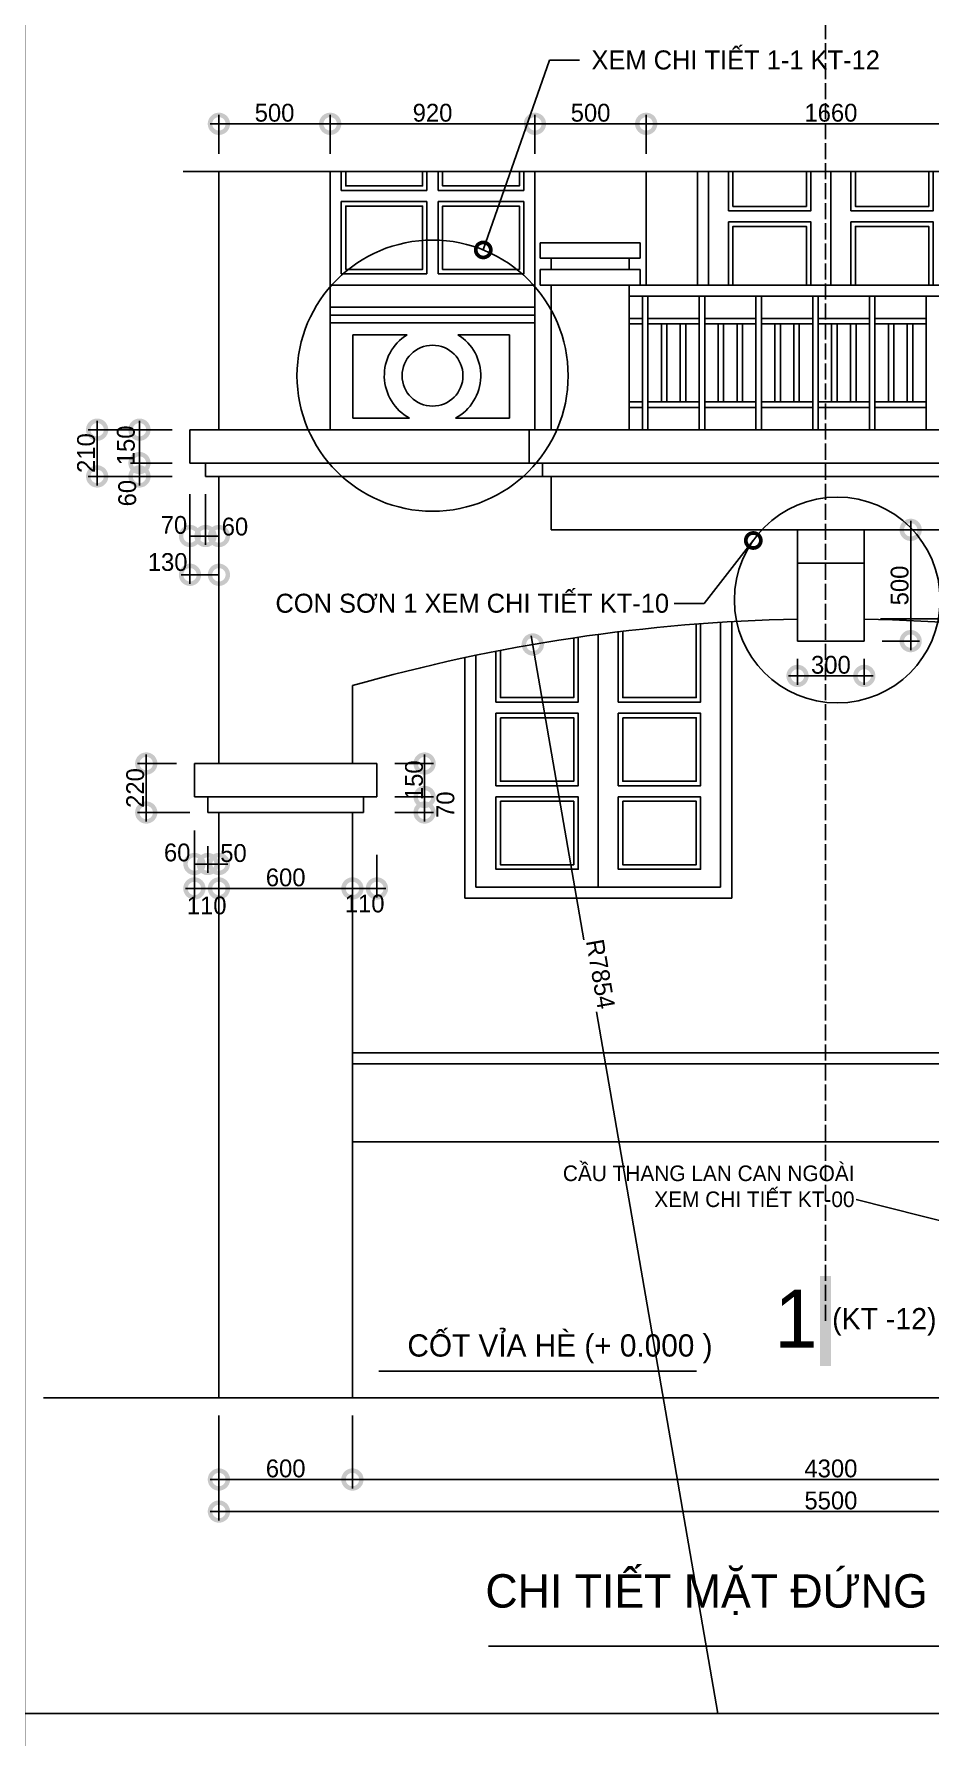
# Model space of a CAD drawing. Extents: x 24136 to 48743, y 31734 to 54932.
# Drawn here: x 32381 to 36407, y 43227 to 50879 of the extents above; entities that cross this region are included whole.
import ezdxf

# ---------------------------------------------------------------- set-up
doc = ezdxf.new("R2010")
doc.units = 0
doc.header["$LTSCALE"] = 600
doc.header["$MEASUREMENT"] = 0
doc.header["$PDMODE"] = 66
doc.linetypes.add('ACAD_ISO02W100', pattern=[15, 12, -3])
doc.layers.get('0').update_dxf_attribs({"linetype": 'CONTINUOUS'})
doc.layers.get('Defpoints').update_dxf_attribs({"linetype": 'CONTINUOUS'})
doc.layers.add('1', color=54, linetype='CONTINUOUS')
doc.styles.add('1', font='VHAVAN.ttf')
doc.styles.add('3', font='VHAVAN.ttf')
doc.styles.add('6', font='VHAVAN.ttf')
doc.dimstyles.new('1-50TB', dxfattribs={"dimscale": 0.8, "dimtxt": 100, "dimasz": 200, "dimexe": 50, "dimexo": 100, "dimgap": 10, "dimtad": 1, "dimdec": 0, "dimzin": 0, "dimdsep": 46, "dimtxsty": '1', "dimblk": 'DOTSMALL', "dimblk1": 'DOTSMALL', "dimblk2": 'DOTSMALL', "dimsah": 1, "dimcen": 1, "dimdle": 50, "dimclrd": 114, "dimclre": 114, "dimclrt": 113, "dimadec": 0, "dimazin": 0, "dimtfac": 0.004167, "dimtdec": 0, "dimtmove": 2, "dimatfit": 3, "dimldrblk": 'DOTSMALL', "dimfxl": 0, "dimtolj": 1, "dimtzin": 0, "dimarcsym": 0})
doc.dimstyles.new('x-2', dxfattribs={"dimscale": 0.45, "dimtxt": 190, "dimasz": 300, "dimexe": 90, "dimexo": 100, "dimgap": 20, "dimtad": 1, "dimdec": 0, "dimlfac": 0.5, "dimzin": 3, "dimdsep": 46, "dimtxsty": '1', "dimblk1": 'DOTSMALL', "dimblk2": 'DOTSMALL', "dimsah": 1, "dimcen": 1, "dimdle": 90, "dimclrd": 114, "dimclre": 114, "dimclrt": 113, "dimadec": 0, "dimazin": 0, "dimtfac": 0.004167, "dimtdec": 0, "dimtmove": 2, "dimatfit": 3, "dimldrblk": 'DOTSMALL', "dimfxl": 0, "dimtolj": 1, "dimtzin": 0, "dimarcsym": 0})

# ---------------------------------------------------------------- blocks, each defined once
blk = doc.blocks.new('_DotSmall')
at = {"layer": '1', "color": 0, "const_width": 0.5}
blk.add_lwpolyline([(-0.0625, 0, 1), (0.0625, 0, 1)], format="xyb", close=True, dxfattribs=at)
blk = doc.blocks.new('*D8')
at = {"color": 114, "linetype": 'ByBlock'}
for p, q in [((33212, 44671), (33212, 44344)), ((33812, 44671), (33812, 44344)), ((33172, 44384), (33852, 44384))]:
    blk.add_line(p, q, dxfattribs=at)
at = {"layer": 'Defpoints', "color": 0, "linetype": 'ByBlock'}
for p in [(33212, 44751), (33812, 44751), (33812, 44384)]:
    blk.add_point(p, dxfattribs=at)
at = {"color": 114, "linetype": 'ByBlock', "xscale": 160, "yscale": 160, "zscale": 160, "rotation": 180}
blk.add_blockref('_DotSmall', (33212, 44384), dxfattribs=at)
at = {"color": 114, "linetype": 'ByBlock', "xscale": 160, "yscale": 160, "zscale": 160}
blk.add_blockref('_DotSmall', (33812, 44384), dxfattribs=at)
at = {"color": 113, "linetype": 'ByBlock', "insert": (33512, 44433.3), "char_height": 80, "attachment_point": 5, "style": '1'}
blk.add_mtext('\\A1;600', dxfattribs=at)
blk = doc.blocks.new('*D9')
at = {"color": 114, "linetype": 'ByBlock'}
for p, q in [((33812, 44671), (33812, 44344)), ((38112, 44671), (38112, 44344)), ((33772, 44384), (38152, 44384))]:
    blk.add_line(p, q, dxfattribs=at)
at = {"layer": 'Defpoints', "color": 0, "linetype": 'ByBlock'}
for p in [(33812, 44751), (38112, 44751), (38112, 44384)]:
    blk.add_point(p, dxfattribs=at)
at = {"color": 114, "linetype": 'ByBlock', "xscale": 160, "yscale": 160, "zscale": 160, "rotation": 180}
blk.add_blockref('_DotSmall', (33812, 44384), dxfattribs=at)
at = {"color": 114, "linetype": 'ByBlock', "xscale": 160, "yscale": 160, "zscale": 160}
blk.add_blockref('_DotSmall', (38112, 44384), dxfattribs=at)
at = {"color": 113, "linetype": 'ByBlock', "insert": (35962, 44433.3), "char_height": 80, "attachment_point": 5, "style": '1'}
blk.add_mtext('\\A1;4300', dxfattribs=at)
blk = doc.blocks.new('*D11')
at = {"color": 114, "linetype": 'ByBlock'}
for p, q in [((33212, 44671), (33212, 44200.1)), ((38712, 44671), (38712, 44200.1)), ((33172, 44240.1), (38752, 44240.1))]:
    blk.add_line(p, q, dxfattribs=at)
at = {"layer": 'Defpoints', "color": 0, "linetype": 'ByBlock'}
for p in [(33212, 44751), (38712, 44751), (38712, 44240.1)]:
    blk.add_point(p, dxfattribs=at)
at = {"color": 114, "linetype": 'ByBlock', "xscale": 160, "yscale": 160, "zscale": 160, "rotation": 180}
blk.add_blockref('_DotSmall', (33212, 44240.1), dxfattribs=at)
at = {"color": 114, "linetype": 'ByBlock', "xscale": 160, "yscale": 160, "zscale": 160}
blk.add_blockref('_DotSmall', (38712, 44240.1), dxfattribs=at)
at = {"color": 113, "linetype": 'ByBlock', "insert": (35962, 44289.5), "char_height": 80, "attachment_point": 5, "style": '1'}
blk.add_mtext('\\A1;5500', dxfattribs=at)
blk = doc.blocks.new('*D17')
at = {"color": 114, "linetype": 'ByBlock'}
for p, q in [((33102, 47299.7), (33102, 47109.6)), ((33162, 47229.7), (33162, 47109.6)), ((33202, 47149.6), (33102, 47149.6))]:
    blk.add_line(p, q, dxfattribs=at)
at = {"layer": 'Defpoints', "color": 0, "linetype": 'ByBlock'}
for p in [(33102, 47379.7), (33162, 47309.7), (33102, 47149.6)]:
    blk.add_point(p, dxfattribs=at)
at = {"color": 114, "linetype": 'ByBlock', "xscale": 160, "yscale": 160, "zscale": 160, "rotation": 180}
blk.add_blockref('_DotSmall', (33102, 47149.6), dxfattribs=at)
at = {"color": 114, "linetype": 'ByBlock', "xscale": 160, "yscale": 160, "zscale": 160}
blk.add_blockref('_DotSmall', (33162, 47149.6), dxfattribs=at)
at = {"color": 113, "linetype": 'ByBlock', "insert": (33024.5, 47200.9), "char_height": 80, "attachment_point": 5, "style": '1'}
blk.add_mtext('\\A1;60', dxfattribs=at)
blk = doc.blocks.new('*D13')
at = {"color": 114, "linetype": 'ByBlock'}
for p, q in [((33102, 47190.4), (33102, 46999.7)), ((33212, 47190.4), (33212, 46999.7)), ((33252, 47039.7), (33062, 47039.7))]:
    blk.add_line(p, q, dxfattribs=at)
at = {"layer": 'Defpoints', "color": 0, "linetype": 'ByBlock'}
for p in [(33102, 47270.4), (33212, 47270.4), (33102, 47039.7)]:
    blk.add_point(p, dxfattribs=at)
at = {"color": 114, "linetype": 'ByBlock', "xscale": 160, "yscale": 160, "zscale": 160, "rotation": 180}
blk.add_blockref('_DotSmall', (33102, 47039.7), dxfattribs=at)
at = {"color": 114, "linetype": 'ByBlock', "xscale": 160, "yscale": 160, "zscale": 160}
blk.add_blockref('_DotSmall', (33212, 47039.7), dxfattribs=at)
at = {"color": 113, "linetype": 'ByBlock', "insert": (33157, 46963), "char_height": 80, "attachment_point": 5, "style": '1'}
blk.add_mtext('\\A1;110', dxfattribs=at)
blk = doc.blocks.new('*D16')
at = {"color": 114, "linetype": 'ByBlock'}
for p, q in [((33162, 47229.7), (33162, 47109.6)), ((33212, 47229.7), (33212, 47109.6)), ((33252, 47149.6), (33162, 47149.6))]:
    blk.add_line(p, q, dxfattribs=at)
at = {"layer": 'Defpoints', "color": 0, "linetype": 'ByBlock'}
for p in [(33162, 47309.7), (33212, 47309.7), (33162, 47149.6)]:
    blk.add_point(p, dxfattribs=at)
at = {"color": 114, "linetype": 'ByBlock', "xscale": 160, "yscale": 160, "zscale": 160, "rotation": 180}
blk.add_blockref('_DotSmall', (33162, 47149.6), dxfattribs=at)
at = {"color": 114, "linetype": 'ByBlock', "xscale": 160, "yscale": 160, "zscale": 160}
blk.add_blockref('_DotSmall', (33212, 47149.6), dxfattribs=at)
at = {"color": 113, "linetype": 'ByBlock', "insert": (33277.4, 47198.3), "char_height": 80, "attachment_point": 5, "style": '1'}
blk.add_mtext('\\A1;50', dxfattribs=at)
blk = doc.blocks.new('*D12')
at = {"color": 114, "linetype": 'ByBlock'}
for p, q in [((33022, 47601), (32845.5, 47601)), ((32885.5, 47341), (32885.5, 47641)), ((33082, 47381), (32845.5, 47381))]:
    blk.add_line(p, q, dxfattribs=at)
at = {"layer": 'Defpoints', "color": 0, "linetype": 'ByBlock'}
for p in [(32885.5, 47601), (33102, 47601), (33162, 47381)]:
    blk.add_point(p, dxfattribs=at)
at = {"color": 114, "linetype": 'ByBlock', "xscale": 160, "yscale": 160, "zscale": 160}
for p, rotation in [((32885.5, 47601), 90), ((32885.5, 47381), 270)]:
    blk.add_blockref('_DotSmall', p, dxfattribs=dict(at, rotation=rotation))
at = {"color": 113, "linetype": 'ByBlock', "insert": (32836.1, 47491), "char_height": 80, "attachment_point": 5, "rotation": 90, "style": '1'}
blk.add_mtext('\\A1;220', dxfattribs=at)
blk = doc.blocks.new('*D14')
at = {"color": 114, "linetype": 'ByBlock'}
for p, q in [((33212, 47190.4), (33212, 46999.7)), ((33812, 47190.4), (33812, 46999.7)), ((33172, 47039.7), (33852, 47039.7))]:
    blk.add_line(p, q, dxfattribs=at)
at = {"layer": 'Defpoints', "color": 0, "linetype": 'ByBlock'}
for p in [(33212, 47270.4), (33812, 47270.4), (33812, 47039.7)]:
    blk.add_point(p, dxfattribs=at)
at = {"color": 114, "linetype": 'ByBlock', "xscale": 160, "yscale": 160, "zscale": 160, "rotation": 180}
blk.add_blockref('_DotSmall', (33212, 47039.7), dxfattribs=at)
at = {"color": 114, "linetype": 'ByBlock', "xscale": 160, "yscale": 160, "zscale": 160}
blk.add_blockref('_DotSmall', (33812, 47039.7), dxfattribs=at)
at = {"color": 113, "linetype": 'ByBlock', "insert": (33512, 47089), "char_height": 80, "attachment_point": 5, "style": '1'}
blk.add_mtext('\\A1;600', dxfattribs=at)
blk = doc.blocks.new('*D15')
at = {"color": 114, "linetype": 'ByBlock'}
for p, q in [((33812, 47190.4), (33812, 46999.7)), ((33922, 47190.4), (33922, 46999.7)), ((33772, 47039.7), (33962, 47039.7))]:
    blk.add_line(p, q, dxfattribs=at)
at = {"layer": 'Defpoints', "color": 0, "linetype": 'ByBlock'}
for p in [(33812, 47270.4), (33922, 47270.4), (33922, 47039.7)]:
    blk.add_point(p, dxfattribs=at)
at = {"color": 114, "linetype": 'ByBlock', "xscale": 160, "yscale": 160, "zscale": 160, "rotation": 180}
blk.add_blockref('_DotSmall', (33812, 47039.7), dxfattribs=at)
at = {"color": 114, "linetype": 'ByBlock', "xscale": 160, "yscale": 160, "zscale": 160}
blk.add_blockref('_DotSmall', (33922, 47039.7), dxfattribs=at)
at = {"color": 113, "linetype": 'ByBlock', "insert": (33867, 46971.6), "char_height": 80, "attachment_point": 5, "style": '1'}
blk.add_mtext('\\A1;110', dxfattribs=at)
blk = doc.blocks.new('*D18')
at = {"color": 114, "linetype": 'ByBlock'}
for p, q in [((34002, 47451), (34176.2, 47451)), ((34136.2, 47341), (34136.2, 47491)), ((34002, 47381), (34176.2, 47381))]:
    blk.add_line(p, q, dxfattribs=at)
at = {"layer": 'Defpoints', "color": 0, "linetype": 'ByBlock'}
for p in [(33922, 47451), (34136.2, 47451), (33922, 47381)]:
    blk.add_point(p, dxfattribs=at)
at = {"color": 114, "linetype": 'ByBlock', "xscale": 160, "yscale": 160, "zscale": 160}
for p, rotation in [((34136.2, 47451), 90), ((34136.2, 47381), 270)]:
    blk.add_blockref('_DotSmall', p, dxfattribs=dict(at, rotation=rotation))
at = {"color": 113, "linetype": 'ByBlock', "insert": (34230.3, 47416), "char_height": 80, "attachment_point": 5, "rotation": 90, "style": '1'}
blk.add_mtext('\\A1;70', dxfattribs=at)
blk = doc.blocks.new('*D19')
at = {"color": 114, "linetype": 'ByBlock'}
for p, q in [((34002, 47601), (34176.2, 47601)), ((34136.2, 47411), (34136.2, 47641)), ((34002, 47451), (34176.2, 47451))]:
    blk.add_line(p, q, dxfattribs=at)
at = {"layer": 'Defpoints', "color": 0, "linetype": 'ByBlock'}
for p in [(33922, 47601), (34136.2, 47601), (33922, 47451)]:
    blk.add_point(p, dxfattribs=at)
at = {"color": 114, "linetype": 'ByBlock', "xscale": 160, "yscale": 160, "zscale": 160}
for p, rotation in [((34136.2, 47601), 90), ((34136.2, 47451), 270)]:
    blk.add_blockref('_DotSmall', p, dxfattribs=dict(at, rotation=rotation))
at = {"color": 113, "linetype": 'ByBlock', "insert": (34089.2, 47526), "char_height": 80, "attachment_point": 5, "rotation": 90, "style": '1'}
blk.add_mtext('\\A1;150', dxfattribs=at)
blk = doc.blocks.new('*D22')
at = {"color": 114, "linetype": 'ByBlock'}
for p, q in [((39195.7, 47911), (39195.7, 48290.6)), ((36185.2, 48250.6), (39355.7, 48250.6)), ((38185.2, 47951), (39355.7, 47951))]:
    blk.add_line(p, q, dxfattribs=at)
at = {"layer": 'Defpoints', "color": 0, "linetype": 'ByBlock'}
for p in [(36105.2, 48250.6), (39195.7, 48250.6), (38105.2, 47951)]:
    blk.add_point(p, dxfattribs=at)
at = {"color": 114, "linetype": 'ByBlock', "xscale": 160, "yscale": 160, "zscale": 160}
for p, rotation in [((39195.7, 48250.6), 90), ((39195.7, 47951), 270)]:
    blk.add_blockref('_DotSmall', p, dxfattribs=dict(at, rotation=rotation))
at = {"color": 113, "linetype": 'ByBlock', "insert": (39146.4, 48100.8), "char_height": 80, "attachment_point": 5, "rotation": 90, "style": '1'}
blk.add_mtext('\\A1;300', dxfattribs=at)
blk = doc.blocks.new('*D24')
at = {"color": 114, "linetype": 'ByBlock'}
for p, q in [((35812, 48071), (35812, 47954.8)), ((36112, 48071), (36112, 47954.8)), ((36152, 47994.8), (35772, 47994.8))]:
    blk.add_line(p, q, dxfattribs=at)
at = {"layer": 'Defpoints', "color": 0, "linetype": 'ByBlock'}
for p in [(35812, 48151), (36112, 48151), (35812, 47994.8)]:
    blk.add_point(p, dxfattribs=at)
at = {"color": 114, "linetype": 'ByBlock', "xscale": 160, "yscale": 160, "zscale": 160, "rotation": 180}
blk.add_blockref('_DotSmall', (35812, 47994.8), dxfattribs=at)
at = {"color": 114, "linetype": 'ByBlock', "xscale": 160, "yscale": 160, "zscale": 160}
blk.add_blockref('_DotSmall', (36112, 47994.8), dxfattribs=at)
at = {"color": 113, "linetype": 'ByBlock', "insert": (35962, 48044.2), "char_height": 80, "attachment_point": 5, "style": '1'}
blk.add_mtext('\\A1;300', dxfattribs=at)
blk = doc.blocks.new('*D25')
at = {"color": 114, "linetype": 'ByBlock'}
for p, q in [((36320.5, 48111), (36320.5, 48691)), ((36192, 48651), (36360.5, 48651)), ((36192, 48151), (36360.5, 48151))]:
    blk.add_line(p, q, dxfattribs=at)
at = {"layer": 'Defpoints', "color": 0, "linetype": 'ByBlock'}
for p in [(36112, 48651), (36320.5, 48651), (36112, 48151)]:
    blk.add_point(p, dxfattribs=at)
at = {"color": 114, "linetype": 'ByBlock', "xscale": 160, "yscale": 160, "zscale": 160}
for p, rotation in [((36320.5, 48651), 90), ((36320.5, 48151), 270)]:
    blk.add_blockref('_DotSmall', p, dxfattribs=dict(at, rotation=rotation))
at = {"color": 113, "linetype": 'ByBlock', "insert": (36271.1, 48401), "char_height": 80, "attachment_point": 5, "rotation": 90, "style": '1'}
blk.add_mtext('\\A1;500', dxfattribs=at)
blk = doc.blocks.new('*D26')
at = {"color": 114, "linetype": 'ByBlock'}
for p, q in [((33002, 48951), (32815.1, 48951)), ((32855.1, 48851), (32855.1, 48951)), ((33002, 48891), (32815.1, 48891))]:
    blk.add_line(p, q, dxfattribs=at)
at = {"layer": 'Defpoints', "color": 0, "linetype": 'ByBlock'}
for p in [(32855.1, 48951), (33082, 48951), (33082, 48891)]:
    blk.add_point(p, dxfattribs=at)
at = {"color": 114, "linetype": 'ByBlock', "xscale": 160, "yscale": 160, "zscale": 160}
for p, rotation in [((32855.1, 48951), 90), ((32855.1, 48891), 270)]:
    blk.add_blockref('_DotSmall', p, dxfattribs=dict(at, rotation=rotation))
at = {"color": 113, "linetype": 'ByBlock', "insert": (32800.4, 48815.9), "char_height": 80, "attachment_point": 5, "rotation": 90, "style": '1'}
blk.add_mtext('\\A1;60', dxfattribs=at)
blk = doc.blocks.new('*D27')
at = {"color": 114, "linetype": 'ByBlock'}
for p, q in [((32855.1, 48911), (32855.1, 49141)), ((33002, 49101), (32815.1, 49101)), ((33002, 48951), (32815.1, 48951))]:
    blk.add_line(p, q, dxfattribs=at)
at = {"layer": 'Defpoints', "color": 0, "linetype": 'ByBlock'}
for p in [(32855.1, 49101), (33082, 49101), (33082, 48951)]:
    blk.add_point(p, dxfattribs=at)
at = {"color": 114, "linetype": 'ByBlock', "xscale": 160, "yscale": 160, "zscale": 160}
for p, rotation in [((32855.1, 49101), 90), ((32855.1, 48951), 270)]:
    blk.add_blockref('_DotSmall', p, dxfattribs=dict(at, rotation=rotation))
at = {"color": 113, "linetype": 'ByBlock', "insert": (32794.3, 49030.6), "char_height": 80, "attachment_point": 5, "rotation": 90, "style": '1'}
blk.add_mtext('\\A1;150', dxfattribs=at)
blk = doc.blocks.new('*D28')
at = {"color": 114, "linetype": 'ByBlock'}
for p, q in [((33152, 48811), (33152, 48583.2)), ((33212, 48811), (33212, 48583.2)), ((33112, 48623.2), (33212, 48623.2))]:
    blk.add_line(p, q, dxfattribs=at)
at = {"layer": 'Defpoints', "color": 0, "linetype": 'ByBlock'}
for p in [(33152, 48891), (33212, 48891), (33212, 48623.2)]:
    blk.add_point(p, dxfattribs=at)
at = {"color": 114, "linetype": 'ByBlock', "xscale": 160, "yscale": 160, "zscale": 160, "rotation": 180}
blk.add_blockref('_DotSmall', (33152, 48623.2), dxfattribs=at)
at = {"color": 114, "linetype": 'ByBlock', "xscale": 160, "yscale": 160, "zscale": 160}
blk.add_blockref('_DotSmall', (33212, 48623.2), dxfattribs=at)
at = {"color": 113, "linetype": 'ByBlock', "insert": (33284, 48665.3), "char_height": 80, "attachment_point": 5, "style": '1'}
blk.add_mtext('\\A1;60', dxfattribs=at)
blk = doc.blocks.new('*D29')
at = {"color": 114, "linetype": 'ByBlock'}
for p, q in [((33082, 48811), (33082, 48583.2)), ((33152, 48811), (33152, 48583.2)), ((33192, 48623.2), (33082, 48623.2))]:
    blk.add_line(p, q, dxfattribs=at)
at = {"layer": 'Defpoints', "color": 0, "linetype": 'ByBlock'}
for p in [(33082, 48891), (33152, 48891), (33082, 48623.2)]:
    blk.add_point(p, dxfattribs=at)
at = {"color": 114, "linetype": 'ByBlock', "xscale": 160, "yscale": 160, "zscale": 160, "rotation": 180}
blk.add_blockref('_DotSmall', (33082, 48623.2), dxfattribs=at)
at = {"color": 114, "linetype": 'ByBlock', "xscale": 160, "yscale": 160, "zscale": 160}
blk.add_blockref('_DotSmall', (33152, 48623.2), dxfattribs=at)
at = {"color": 113, "linetype": 'ByBlock', "insert": (33010, 48672.6), "char_height": 80, "attachment_point": 5, "style": '1'}
blk.add_mtext('\\A1;70', dxfattribs=at)
blk = doc.blocks.new('*D30')
at = {"color": 114, "linetype": 'ByBlock'}
for p, q in [((33082, 48811), (33082, 48409.1)), ((33212, 48811), (33212, 48409.1)), ((33042, 48449.1), (33212, 48449.1))]:
    blk.add_line(p, q, dxfattribs=at)
at = {"layer": 'Defpoints', "color": 0, "linetype": 'ByBlock'}
for p in [(33082, 48891), (33212, 48891), (33212, 48449.1)]:
    blk.add_point(p, dxfattribs=at)
at = {"color": 114, "linetype": 'ByBlock', "xscale": 160, "yscale": 160, "zscale": 160, "rotation": 180}
blk.add_blockref('_DotSmall', (33082, 48449.1), dxfattribs=at)
at = {"color": 114, "linetype": 'ByBlock', "xscale": 160, "yscale": 160, "zscale": 160}
blk.add_blockref('_DotSmall', (33212, 48449.1), dxfattribs=at)
at = {"color": 113, "linetype": 'ByBlock', "insert": (32981.6, 48505.9), "char_height": 80, "attachment_point": 5, "style": '1'}
blk.add_mtext('\\A1;130', dxfattribs=at)
blk = doc.blocks.new('*D31')
at = {"color": 114, "linetype": 'ByBlock'}
for p, q in [((32664.9, 48851), (32664.9, 49141)), ((33002, 49101), (32624.9, 49101)), ((33002, 48891), (32624.9, 48891))]:
    blk.add_line(p, q, dxfattribs=at)
at = {"layer": 'Defpoints', "color": 0, "linetype": 'ByBlock'}
for p in [(32664.9, 49101), (33082, 49101), (33082, 48891)]:
    blk.add_point(p, dxfattribs=at)
at = {"color": 114, "linetype": 'ByBlock', "xscale": 160, "yscale": 160, "zscale": 160}
for p, rotation in [((32664.9, 49101), 90), ((32664.9, 48891), 270)]:
    blk.add_blockref('_DotSmall', p, dxfattribs=dict(at, rotation=rotation))
at = {"color": 113, "linetype": 'ByBlock', "insert": (32615.5, 48996), "char_height": 80, "attachment_point": 5, "rotation": 90, "style": '1'}
blk.add_mtext('\\A1;210', dxfattribs=at)
blk = doc.blocks.new('*D32')
at = {"color": 114, "linetype": 'ByBlock'}
for p, q in [((33212, 50340.4), (33212, 50515.3)), ((33712, 50340.4), (33712, 50515.3)), ((33172, 50475.3), (33752, 50475.3))]:
    blk.add_line(p, q, dxfattribs=at)
at = {"layer": 'Defpoints', "color": 0, "linetype": 'ByBlock'}
for p in [(33712, 50475.3), (33212, 50260.4), (33712, 50260.4)]:
    blk.add_point(p, dxfattribs=at)
at = {"color": 114, "linetype": 'ByBlock', "xscale": 160, "yscale": 160, "zscale": 160, "rotation": 180}
blk.add_blockref('_DotSmall', (33212, 50475.3), dxfattribs=at)
at = {"color": 114, "linetype": 'ByBlock', "xscale": 160, "yscale": 160, "zscale": 160}
blk.add_blockref('_DotSmall', (33712, 50475.3), dxfattribs=at)
at = {"color": 113, "linetype": 'ByBlock', "insert": (33462, 50524.6), "char_height": 80, "attachment_point": 5, "style": '1'}
blk.add_mtext('\\A1;500', dxfattribs=at)
blk = doc.blocks.new('*D33')
at = {"color": 114, "linetype": 'ByBlock'}
for p, q in [((33712, 50340.4), (33712, 50515.3)), ((34632, 50340.4), (34632, 50515.3)), ((33672, 50475.3), (34672, 50475.3))]:
    blk.add_line(p, q, dxfattribs=at)
at = {"layer": 'Defpoints', "color": 0, "linetype": 'ByBlock'}
for p in [(34632, 50475.3), (33712, 50260.4), (34632, 50260.4)]:
    blk.add_point(p, dxfattribs=at)
at = {"color": 114, "linetype": 'ByBlock', "xscale": 160, "yscale": 160, "zscale": 160, "rotation": 180}
blk.add_blockref('_DotSmall', (33712, 50475.3), dxfattribs=at)
at = {"color": 114, "linetype": 'ByBlock', "xscale": 160, "yscale": 160, "zscale": 160}
blk.add_blockref('_DotSmall', (34632, 50475.3), dxfattribs=at)
at = {"color": 113, "linetype": 'ByBlock', "insert": (34172, 50524.6), "char_height": 80, "attachment_point": 5, "style": '1'}
blk.add_mtext('\\A1;920', dxfattribs=at)
blk = doc.blocks.new('*D34')
at = {"color": 114, "linetype": 'ByBlock'}
for p, q in [((34632, 50340.4), (34632, 50515.3)), ((35132, 50340.4), (35132, 50515.3)), ((34592, 50475.3), (35172, 50475.3))]:
    blk.add_line(p, q, dxfattribs=at)
at = {"layer": 'Defpoints', "color": 0, "linetype": 'ByBlock'}
for p in [(35132, 50475.3), (34632, 50260.4), (35132, 50260.4)]:
    blk.add_point(p, dxfattribs=at)
at = {"color": 114, "linetype": 'ByBlock', "xscale": 160, "yscale": 160, "zscale": 160, "rotation": 180}
blk.add_blockref('_DotSmall', (34632, 50475.3), dxfattribs=at)
at = {"color": 114, "linetype": 'ByBlock', "xscale": 160, "yscale": 160, "zscale": 160}
blk.add_blockref('_DotSmall', (35132, 50475.3), dxfattribs=at)
at = {"color": 113, "linetype": 'ByBlock', "insert": (34882, 50524.6), "char_height": 80, "attachment_point": 5, "style": '1'}
blk.add_mtext('\\A1;500', dxfattribs=at)
blk = doc.blocks.new('*D35')
at = {"color": 114, "linetype": 'ByBlock'}
for p, q in [((35132, 50340.4), (35132, 50515.3)), ((36792, 50340.4), (36792, 50515.3)), ((35092, 50475.3), (36832, 50475.3))]:
    blk.add_line(p, q, dxfattribs=at)
at = {"layer": 'Defpoints', "color": 0, "linetype": 'ByBlock'}
for p in [(36792, 50475.3), (35132, 50260.4), (36792, 50260.4)]:
    blk.add_point(p, dxfattribs=at)
at = {"color": 114, "linetype": 'ByBlock', "xscale": 160, "yscale": 160, "zscale": 160, "rotation": 180}
blk.add_blockref('_DotSmall', (35132, 50475.3), dxfattribs=at)
at = {"color": 114, "linetype": 'ByBlock', "xscale": 160, "yscale": 160, "zscale": 160}
blk.add_blockref('_DotSmall', (36792, 50475.3), dxfattribs=at)
at = {"color": 113, "linetype": 'ByBlock', "insert": (35962, 50524.6), "char_height": 80, "attachment_point": 5, "style": '1'}
blk.add_mtext('\\A1;1660', dxfattribs=at)

msp = doc.modelspace()

# ---------------------------------------------------------------- linework, layer by layer
at = {"color": 8, "linetype": 'ACAD_ISO02W100', "ltscale": 0.01}
msp.add_line((35937.7, 45096.3), (35937.7, 54404.3), dxfattribs=at)
at = {"color": 114, "linetype": 'ByBlock'}
for p, q in [((34615.7, 48175.4), (34852.2, 46809.3)), ((35453.8, 43333.4), (34908.4, 46484.8))]:
    msp.add_line(p, q, dxfattribs=at)
at = {"color": 2}
msp.add_line((34424, 43635.1), (37980.6, 43635.1), dxfattribs=at)
for points in [[(32338.5, 54932.5), (32338.5, 43333.4), (40540.7, 43333.4), (40540.7, 54932.5)], [(32338.5, 43333.4), (32338.5, 31734.3), (40540.7, 31734.3), (40540.7, 43333.4)]]:
    msp.add_lwpolyline(points, close=True)
at = {"const_width": 50}
msp.add_lwpolyline([(35937.7, 44894.7), (35937.7, 45297.9)], dxfattribs=at)
at = {"color": 40}
msp.add_arc((35962, 40396.9), 7854.2, 74.11306, 88.90569, dxfattribs=at)
at = {"layer": '1'}
for p, q in [((38862.9, 50260.4), (33051.2, 50260.4)), ((35055.1, 49701), (36869, 49701)), ((33712, 49651), (34632, 49651)), ((33712, 49616), (34632, 49616)), ((33712, 49581), (34632, 49581)), ((34057.7, 49527.9), (33814.5, 49527.9)), ((33814.5, 49527.9), (33814.5, 49153)), ((34517.7, 49527.9), (34286.3, 49527.9)), ((34517.7, 49153), (34517.7, 49527.9)), ((33814.5, 49153), (34068.9, 49153)), ((34275.2, 49153), (34517.7, 49153)), ((33082, 48951), (38842, 48951)), ((33152, 48891), (38772, 48891)), ((35812, 48501), (36112, 48501)), ((33922, 47601), (33102, 47601)), ((33922, 47451), (33102, 47451)), ((33862, 47381), (33162, 47381)), ((33930.1, 44871.5), (35357.9, 44871.5))]:
    msp.add_line(p, q, dxfattribs=at)
at = {"layer": '1', "color": 40}
for p, q in [((33212, 50260.4), (33212, 49101)), ((33082, 49101), (33082, 48951)), ((33152, 48951), (33152, 48891)), ((33212, 48891), (33212, 47601)), ((33812, 47951), (33812, 47601)), ((33102, 47601), (33102, 47451)), ((33922, 47601), (33922, 47451)), ((33162, 47451), (33162, 47381)), ((33862, 47451), (33862, 47381)), ((33212, 47381), (33212, 44751)), ((33812, 47381), (33812, 44751)), ((32424.2, 44751), (40334.5, 44751))]:
    msp.add_line(p, q, dxfattribs=at)
at = {"layer": '1', "color": 9}
for p, q in [((33712, 50260.4), (33712, 49101)), ((33762, 50260.4), (33762, 50176)), ((34147, 50260.4), (34147, 50176)), ((34197, 50260.4), (34197, 50176)), ((34582, 50260.4), (34582, 50176)), ((34632, 50260.4), (34632, 49101)), ((35132, 50260.4), (35132, 49751)), ((35362, 49751), (35362, 50260.4)), ((35412, 49751), (35412, 50260.4)), ((35962, 49751), (35962, 50260.4)), ((33762, 50176), (34147, 50176)), ((33762, 50126), (33762, 49801)), ((33762, 50126), (34147, 50126)), ((34147, 50126), (34147, 49801)), ((34197, 50176), (34582, 50176)), ((34197, 50126), (34197, 49801)), ((34197, 50126), (34582, 50126)), ((34582, 50126), (34582, 49801)), ((34655.1, 49941), (35105.1, 49941)), ((34655.1, 49871), (34655.1, 49941)), ((35105.1, 49871), (35105.1, 49941)), ((34655.1, 49871), (35105.1, 49871)), ((34655.1, 49821), (35105.1, 49821)), ((34655.1, 49751), (34655.1, 49821)), ((34705.1, 49821), (34705.1, 49871)), ((35055.1, 49821), (35055.1, 49871)), ((35105.1, 49751), (35105.1, 49821)), ((33712, 49751), (34632, 49751)), ((34147, 49801), (33762, 49801)), ((34582, 49801), (34197, 49801)), ((34655.1, 49751), (35105.1, 49751)), ((34705.1, 49101), (34705.1, 49751)), ((35055.1, 49751), (36819, 49751)), ((35055.1, 49101), (35055.1, 49751)), ((33082, 49101), (38842, 49101)), ((34605.6, 49101), (34605.6, 48951)), ((34665.6, 48951), (34665.6, 48891)), ((34705.6, 48891), (34705.6, 48651)), ((34705.6, 48651), (37218.4, 48651)), ((35812, 48651), (35812, 48151)), ((36112, 48651), (36112, 48151)), ((35812, 48151), (36112, 48151))]:
    msp.add_line(p, q, dxfattribs=at)
at = {"layer": '1', "color": 74}
for p, q in [((35115.1, 49101), (35115.1, 49701)), ((35140.1, 49101), (35140.1, 49701)), ((35370.1, 49101), (35370.1, 49701)), ((35395.1, 49101), (35395.1, 49701)), ((35625.1, 49101), (35625.1, 49701)), ((35650.1, 49101), (35650.1, 49701)), ((35880.1, 49101), (35880.1, 49701)), ((35905.1, 49101), (35905.1, 49701)), ((36135.1, 49101), (36135.1, 49701)), ((36160.1, 49101), (36160.1, 49701)), ((36390.1, 49101), (36390.1, 49701)), ((35055.1, 49601), (35115.1, 49601)), ((35140.1, 49601), (35370.1, 49601)), ((35395.1, 49601), (35625.1, 49601)), ((35650.1, 49601), (35880.1, 49601)), ((35905.1, 49601), (36135.1, 49601)), ((36160.1, 49601), (36390.1, 49601)), ((35055.1, 49576), (35115.1, 49576)), ((35140.1, 49576), (35370.1, 49576)), ((35200.1, 49226), (35200.1, 49576)), ((35225.1, 49226), (35225.1, 49576)), ((35285.1, 49226), (35285.1, 49576)), ((35310.1, 49226), (35310.1, 49576)), ((35395.1, 49576), (35625.1, 49576)), ((35455.1, 49226), (35455.1, 49576)), ((35480.1, 49226), (35480.1, 49576)), ((35540.1, 49226), (35540.1, 49576)), ((35565.1, 49226), (35565.1, 49576)), ((35650.1, 49576), (35880.1, 49576)), ((35710.1, 49226), (35710.1, 49576)), ((35735.1, 49226), (35735.1, 49576)), ((35795.1, 49226), (35795.1, 49576)), ((35820.1, 49226), (35820.1, 49576)), ((35905.1, 49576), (36135.1, 49576)), ((35965.1, 49226), (35965.1, 49576)), ((35990.1, 49226), (35990.1, 49576)), ((36050.1, 49226), (36050.1, 49576)), ((36075.1, 49226), (36075.1, 49576)), ((36160.1, 49576), (36390.1, 49576)), ((36220.1, 49226), (36220.1, 49576)), ((36245.1, 49226), (36245.1, 49576)), ((36305.1, 49226), (36305.1, 49576)), ((36330.1, 49226), (36330.1, 49576)), ((35055.1, 49226), (35115.1, 49226)), ((35055.1, 49201), (35115.1, 49201)), ((35140.1, 49226), (35370.1, 49226)), ((35140.1, 49201), (35370.1, 49201)), ((35395.1, 49226), (35625.1, 49226)), ((35395.1, 49201), (35625.1, 49201)), ((35650.1, 49226), (35880.1, 49226)), ((35650.1, 49201), (35880.1, 49201)), ((35905.1, 49226), (36135.1, 49226)), ((35905.1, 49201), (36135.1, 49201)), ((36160.1, 49226), (36390.1, 49226)), ((36160.1, 49201), (36390.1, 49201)), ((36912, 46301), (33812, 46301))]:
    msp.add_line(p, q, dxfattribs=at)
at = {"layer": '1', "color": 8}
for p, q in [((35466.6, 47045.9), (35466.6, 48235.4)), ((35516.6, 46995.9), (35516.6, 48238.4)), ((34916.6, 47045.9), (34916.6, 48181.2)), ((34316.6, 46995.9), (34316.6, 48076.7)), ((34366.6, 47045.9), (34366.6, 48087.3)), ((35516.6, 46995.9), (34316.6, 46995.9)), ((35466.6, 47045.9), (34366.6, 47045.9)), ((36912, 46251), (33812, 46251)), ((36865.2, 45901), (33812, 45901))]:
    msp.add_line(p, q, dxfattribs=at)
at = {"layer": '1', "color": 76}
for points in [[(33782, 50260.4), (33782, 50196), (34127, 50196), (34127, 50260.4)], [(34217, 50260.4), (34217, 50196), (34562, 50196), (34562, 50260.4)], [(35852, 50260.4), (35852, 50104.4), (35522, 50104.4), (35522, 50260.4)], [(36402, 50260.4), (36402, 50104.4), (36072, 50104.4), (36072, 50260.4)], [(35522, 49751), (35522, 50014.4), (35852, 50014.4), (35852, 49751)], [(36072, 49751), (36072, 50014.4), (36402, 50014.4), (36402, 49751)], [(35356.6, 48227.7), (35356.6, 47897), (35026.6, 47897), (35026.6, 48195.1)], [(34806.6, 48165.6), (34806.6, 47897), (34476.6, 47897), (34476.6, 48109.3)]]:
    msp.add_lwpolyline(points, dxfattribs=at)
at = {"layer": '1', "color": 9}
for points in [[(35872, 50260.4), (35872, 50084.4), (35502, 50084.4), (35502, 50260.4)], [(36422, 50260.4), (36422, 50084.4), (36052, 50084.4), (36052, 50260.4)], [(35502, 49751), (35502, 50034.4), (35872, 50034.4), (35872, 49751)], [(36052, 49751), (36052, 50034.4), (36422, 50034.4), (36422, 49751)]]:
    msp.add_lwpolyline(points, dxfattribs=at)
at = {"layer": '1', "color": 76}
for points in [[(33782, 49821), (34127, 49821), (34127, 50106), (33782, 50106)], [(34217, 49821), (34562, 49821), (34562, 50106), (34217, 50106)], [(34476.6, 47807), (34806.6, 47807), (34806.6, 47521.4), (34476.6, 47521.4)], [(35026.6, 47807), (35356.6, 47807), (35356.6, 47521.4), (35026.6, 47521.4)], [(34476.6, 47431.4), (34806.6, 47431.4), (34806.6, 47145.9), (34476.6, 47145.9)], [(35026.6, 47431.4), (35356.6, 47431.4), (35356.6, 47145.9), (35026.6, 47145.9)]]:
    msp.add_lwpolyline(points, close=True, dxfattribs=at)
at = {"layer": '1', "color": 8}
for points in [[(35376.6, 48229.2), (35376.6, 47877), (35006.6, 47877), (35006.6, 48192.7)], [(34826.6, 48168.5), (34826.6, 47877), (34456.6, 47877), (34456.6, 48105.4)]]:
    msp.add_lwpolyline(points, dxfattribs=at)
for points in [[(34456.6, 47827), (34826.6, 47827), (34826.6, 47501.4), (34456.6, 47501.4)], [(35006.6, 47827), (35376.6, 47827), (35376.6, 47501.4), (35006.6, 47501.4)], [(34456.6, 47451.4), (34826.6, 47451.4), (34826.6, 47125.9), (34456.6, 47125.9)], [(35006.6, 47451.4), (35376.6, 47451.4), (35376.6, 47125.9), (35006.6, 47125.9)]]:
    msp.add_lwpolyline(points, close=True, dxfattribs=at)
at = {"layer": '1'}
msp.add_lwpolyline([(34020.9, 45088.7, 0, 0, 0), (34020.9, 44829.3, 103.6, 0, 0), (34020.9, 44751, 0, 0, 0)], format="xyseb", dxfattribs=at)
at = {"layer": '1', "color": 6}
for centre, radius in [((34172, 49343.7), 609.2), ((35990.6, 48335.8), 462.5)]:
    msp.add_circle(centre, radius, dxfattribs=at)
at = {"layer": '1'}
msp.add_circle((34172, 49343.7), 136.8, dxfattribs=at)
for start, end in [(121.81022, 241.58405), (298.41595, 58.18978)]:
    msp.add_arc((34172, 49343.7), 216.8, start, end, dxfattribs=at)
at = {"layer": '1', "color": 40}
msp.add_arc((35962, 40396.9), 7854.2, 91.09431, 105.88694, dxfattribs=at)
at = {"layer": 'Defpoints', "color": 0, "linetype": 'ByBlock'}
msp.add_point((34622.6, 48136), dxfattribs=at)

# ---------------------------------------------------------------- block references
at = {"color": 114, "linetype": 'ByBlock', "xscale": 160, "yscale": 160, "zscale": 160, "rotation": 99.8193287961192}
msp.add_blockref('_DotSmall', (34622.6, 48136), dxfattribs=at)

# ---------------------------------------------------------------- texts
at = {"style": '6'}
msp.add_text('1', height=260, dxfattribs=at).set_placement((35708.9, 44977.2))
at = {"color": 113, "style": '1'}
msp.add_text('cèt vØa hÌ (+ 0.000 )', height=100, dxfattribs=at).set_placement((34059, 44936.4))
at = {"color": 113, "char_height": 85.5, "style": '1'}
for s, insert, attachment_point in [(' xem chi tiÕt 1-1 kt-12', (34854.3, 50761.8), 4), ('con s¬n 1 xem chi tiÕt kt-10', (35234.8, 48277.3), 9)]:
    msp.add_mtext(s, dxfattribs=dict(at, insert=insert, attachment_point=attachment_point))
at = {"color": 113, "linetype": 'ByBlock', "insert": (34926.6, 46655.1), "char_height": 80, "attachment_point": 5, "rotation": 279.81933, "style": '1'}
msp.add_mtext('\\A1;R7854', dxfattribs=at)
at = {"layer": '1', "color": 30, "style": '3'}
msp.add_text('(kt -12)', height=95.63, dxfattribs=at).set_placement((35967.6, 45058.8))
at = {"layer": '1', "color": 113, "insert": (36068.2, 45607.2), "char_height": 70, "attachment_point": 9, "style": '1'}
msp.add_mtext('cÇu thang lan can ngoµi \\Pxem chi tiÕt kt-00', dxfattribs=at)
at = {"layer": '1', "color": 2, "insert": (34409.6, 43958.5), "char_height": 150, "width": 4524, "attachment_point": 1, "style": '3'}
msp.add_mtext('{\\f.VnBlackH|b0|i0|c0|p34;chi tiÕt mÆt ®øng trôc a - b}', dxfattribs=at)

# ---------------------------------------------------------------- dimensions: what is measured, and where the dimension line sits
at = {"layer": '1'}
for base, p1, p2, picture, middle in [((33712, 50475.3), (33212, 50260.4), (33712, 50260.4), '*D32', (33462, 50524.6)), ((34632, 50475.3), (33712, 50260.4), (34632, 50260.4), '*D33', (34172, 50524.6)), ((35132, 50475.3), (34632, 50260.4), (35132, 50260.4), '*D34', (34882, 50524.6)), ((36792, 50475.3), (35132, 50260.4), (36792, 50260.4), '*D35', (35962, 50524.6)), ((35812, 47994.8), (36112, 48151), (35812, 48151), '*D24', (35962, 48044.2)), ((33812, 44384), (33212, 44751), (33812, 44751), '*D8', (33512, 44433.3)), ((38712, 44240.1), (33212, 44751), (38712, 44751), '*D11', (35962, 44289.5)), ((38112, 44384), (33812, 44751), (38112, 44751), '*D9', (35962, 44433.3))]:
    dim = msp.add_linear_dim(base=base, p1=p1, p2=p2, dimstyle='1-50TB', dxfattribs=at)
    dim.commit()
    dim.dimension.update_dxf_attribs({"geometry": picture, "text_midpoint": middle})
for base, p1, p2, angle, picture, middle in [((32664.9, 49101), (33082, 48891), (33082, 49101), 90, '*D31', (32615.5, 48996)), ((36320.5, 48651), (36112, 48151), (36112, 48651), 90, '*D25', (36271.1, 48401)), ((32885.5, 47601), (33162, 47381), (33102, 47601), 90, '*D12', (32836.1, 47491)), ((33812, 47039.7), (33212, 47270.4), (33812, 47270.4), 180, '*D14', (33512, 47089))]:
    dim = msp.add_linear_dim(base=base, p1=p1, p2=p2, angle=angle, dimstyle='1-50TB', dxfattribs=at)
    dim.commit()
    dim.dimension.update_dxf_attribs({"geometry": picture, "text_midpoint": middle})
for base, p1, p2, angle, picture, middle in [((32855.1, 49101), (33082, 48951), (33082, 49101), 90, '*D27', (32794.3, 49030.6)), ((32855.1, 48951), (33082, 48891), (33082, 48951), 90, '*D26', (32800.4, 48815.9)), ((34136.2, 47601), (33922, 47451), (33922, 47601), 90, '*D19', (34089.2, 47526)), ((34136.2, 47451), (33922, 47381), (33922, 47451), 90, '*D18', (34230.3, 47416)), ((33102, 47149.6), (33162, 47309.7), (33102, 47379.7), 180, '*D17', (33024.5, 47200.9)), ((33162, 47149.6), (33212, 47309.7), (33162, 47309.7), 180, '*D16', (33277.4, 47198.3)), ((33102, 47039.7), (33212, 47270.4), (33102, 47270.4), 180, '*D13', (33157, 46963)), ((33922, 47039.7), (33812, 47270.4), (33922, 47270.4), 180, '*D15', (33867, 46971.6))]:
    dim = msp.add_linear_dim(base=base, p1=p1, p2=p2, angle=angle, dimstyle='1-50TB', dxfattribs=at)
    dim.commit()
    dim.dimension.update_dxf_attribs({"geometry": picture, "text_midpoint": middle, "dimtype": 160})
for base, p1, p2, picture, middle in [((33212, 48449.1), (33082, 48891), (33212, 48891), '*D30', (32981.6, 48505.9)), ((33082, 48623.2), (33152, 48891), (33082, 48891), '*D29', (33010, 48672.6)), ((33212, 48623.2), (33152, 48891), (33212, 48891), '*D28', (33284, 48665.3))]:
    dim = msp.add_linear_dim(base=base, p1=p1, p2=p2, dimstyle='1-50TB', dxfattribs=at)
    dim.commit()
    dim.dimension.update_dxf_attribs({"geometry": picture, "text_midpoint": middle, "dimtype": 160})
dim = msp.add_linear_dim(base=(39195.7, 48250.6), p1=(38105.2, 47951), p2=(36105.2, 48250.6), angle=90, dimstyle='1-50TB', override={"dimexe": 200}, dxfattribs=at)
dim.commit()
dim.dimension.update_dxf_attribs({"geometry": '*D22', "text_midpoint": (39146.4, 48100.8)})

# ---------------------------------------------------------------- leaders
at = {"color": 114, "annotation_type": 0, "has_hookline": 1, "hookline_direction": 0, "text_width": 1261.8}
msp.add_leader([(34399.9, 49908.6), (34696.8, 50761.8), (34831.8, 50761.8)], dimstyle='x-2', override={"dimgap": 50, "dimtad": 0}, dxfattribs=at)
at = {"annotation_type": 0, "has_hookline": 1, "hookline_direction": 1, "text_width": 1681.5}
msp.add_leader([(35613.3, 48603.2), (35392.3, 48320.1), (35257.3, 48320.1)], dimstyle='x-2', override={"dimgap": 50, "dimtad": 0}, dxfattribs=at)
at = {"layer": '1', "color": 114, "annotation_type": 0, "has_hookline": 1, "hookline_direction": 1, "text_width": 1366}
msp.add_leader([(36521.1, 45529.6), (36076.2, 45642.2)], dimstyle='1-50TB', override={"dimgap": 10, "dimtad": 0}, dxfattribs=at)

doc.saveas('drawing.dxf')
